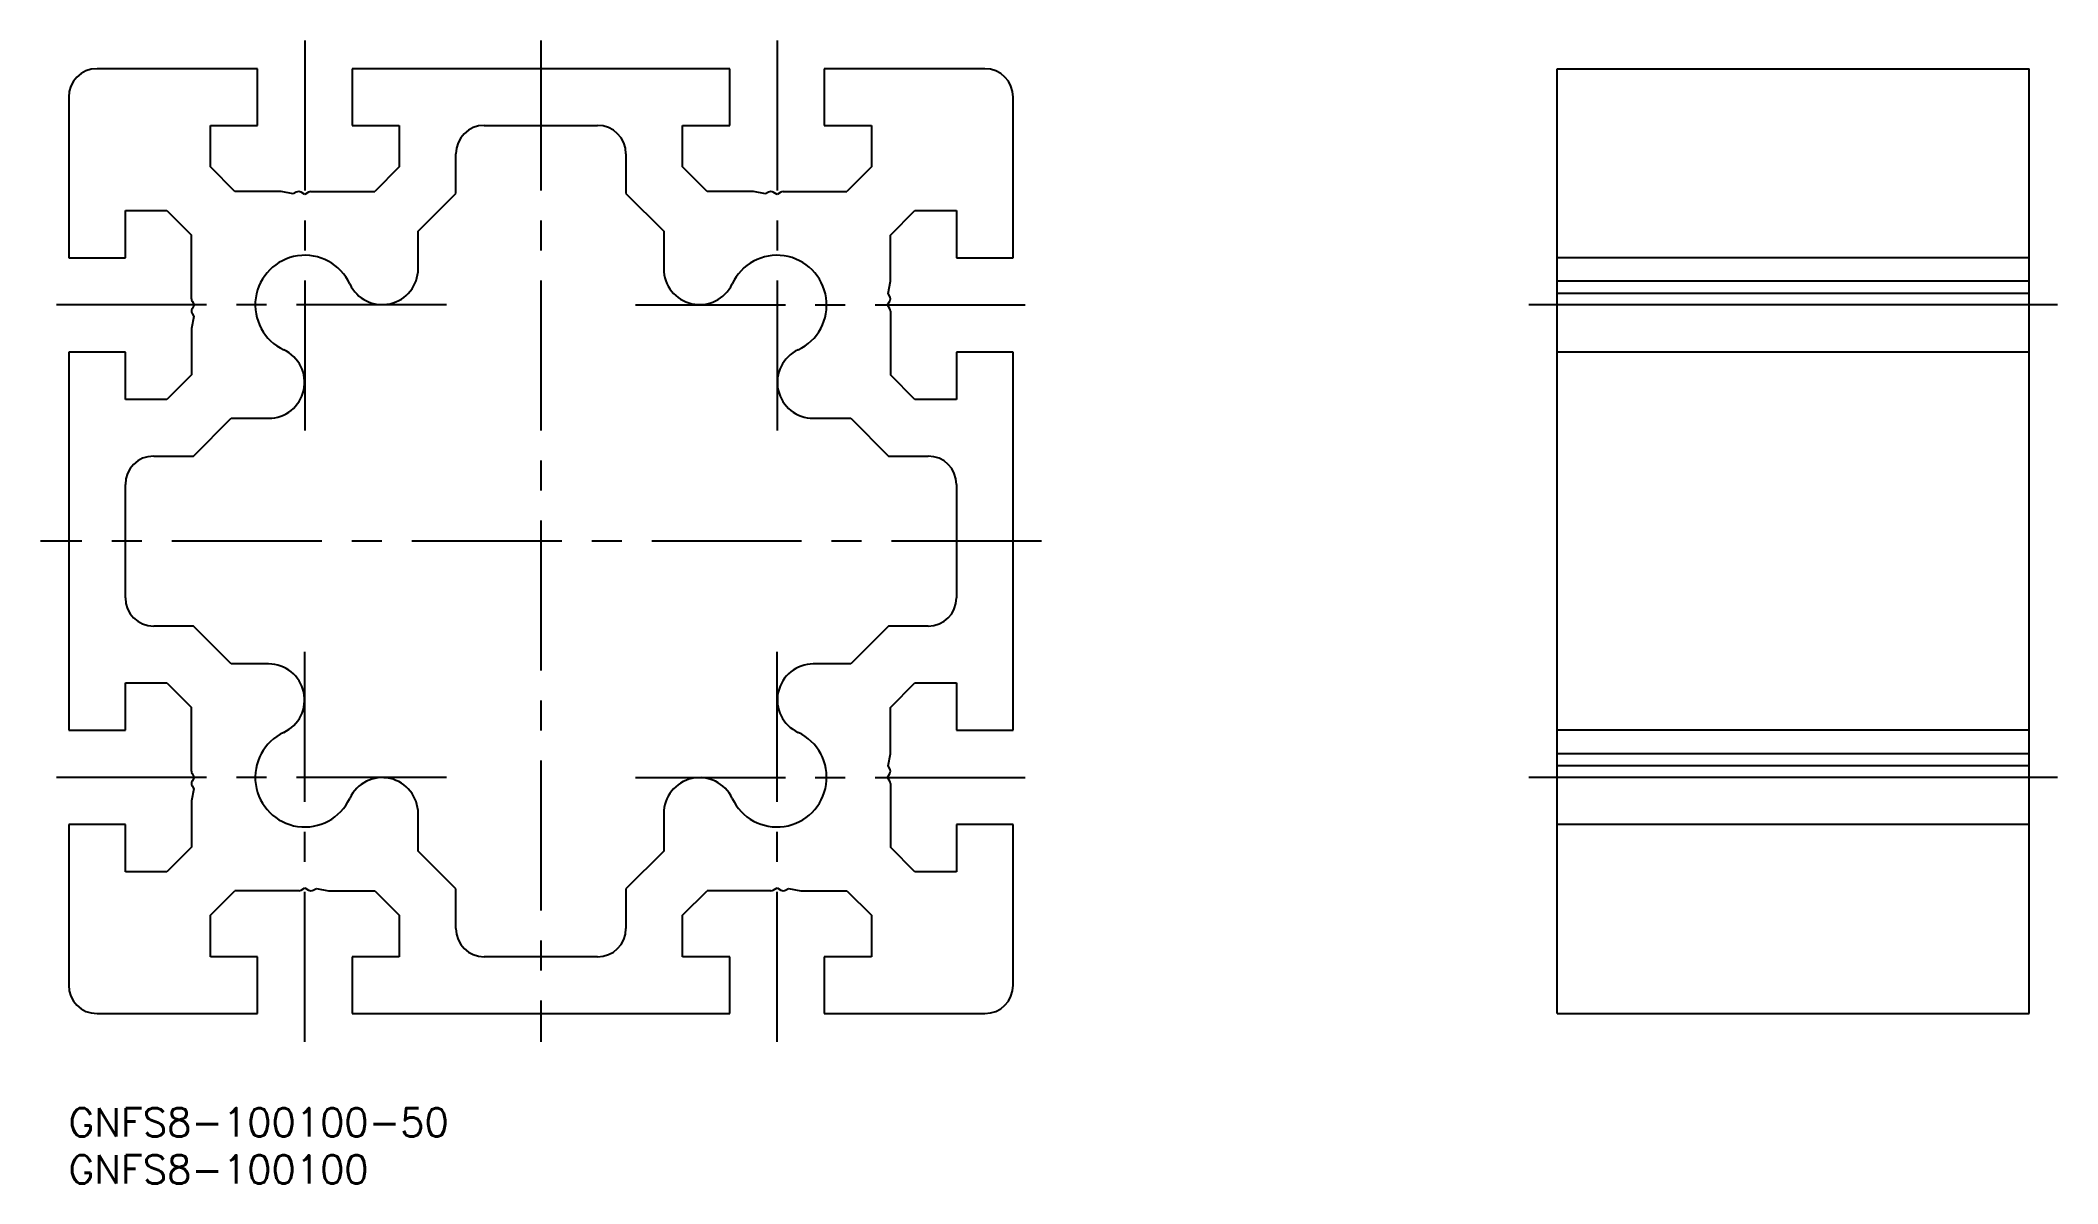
# Model space of a CAD drawing. Extents: x -3 to 211, y -8 to 113.
import ezdxf

# ---------------------------------------------------------------- set-up
doc = ezdxf.new("R2010")
doc.units = 0
doc.header["$LTSCALE"] = 0.5
doc.linetypes.add('CENTER', pattern=[50.8, 31.75, -6.35, 6.35, -6.35])
for name, color, linetype in [('MSM_CENTER', 1, 'CENTER'), ('MSM_CONTINUOUS', 7, 'CONTINUOUS'), ('MSM_PART_NUMBER', 7, 'CONTINUOUS')]:
    doc.layers.add(name, color=color, linetype=linetype)
doc.styles.get("Standard").update_dxf_attribs({"font": 'txt.shx', "height": 3, "bigfont": 'bigfont.shx'})

# ---------------------------------------------------------------- blocks, each defined once
blk = doc.blocks.new('*U28')
at = {"layer": 'MSM_PART_NUMBER'}
blk.add_text('GNFS8-100100-50', height=3, dxfattribs=at).set_placement((0, -3))
blk = doc.blocks.new('*U29')
at = {"layer": 'MSM_PART_NUMBER'}
blk.add_text('GNFS8-100100', height=3, dxfattribs=at).set_placement((0, -8))

msp = doc.modelspace()

# ---------------------------------------------------------------- linework, layer by layer
at = {"layer": 'MSM_CENTER'}
for p, q in [((25, 113), (25, 70)), ((50, 113), (50, 7)), ((75, 113), (75, 70)), ((40, 85), (-3, 85)), ((60, 85), (103, 85)), ((210.58, 85), (154.58, 85)), ((103, 60), (-3, 60)), ((25, 7), (25, 50)), ((75, 7), (75, 50)), ((40, 35), (-3, 35)), ((60, 35), (103, 35)), ((210.58, 35), (154.58, 35))]:
    msp.add_line(p, q, dxfattribs=at)
at = {"layer": 'MSM_CONTINUOUS'}
for p, q in [((20, 110), (3, 110)), ((20, 104), (20, 110)), ((30, 110), (30, 104)), ((70, 110), (30, 110)), ((70, 104), (70, 110)), ((80, 110), (80, 104)), ((97, 110), (80, 110)), ((157.58, 110), (207.58, 110)), ((157.58, 10), (157.58, 110)), ((207.58, 10), (207.58, 110)), ((0, 107), (0, 90)), ((100, 90), (100, 107)), ((15, 104), (20, 104)), ((15, 99.6), (15, 104)), ((30, 104), (35, 104)), ((35, 104), (35, 99.6)), ((44, 104), (56, 104)), ((65, 104), (70, 104)), ((65, 99.6), (65, 104)), ((80, 104), (85, 104)), ((85, 104), (85, 99.6)), ((41, 96.8), (41, 101)), ((59, 101), (59, 96.8)), ((17.6, 97), (15, 99.6)), ((35, 99.6), (32.4, 97)), ((67.6, 97), (65, 99.6)), ((85, 99.6), (82.4, 97)), ((22.5, 97), (17.6, 97)), ((23.78, 96.75), (22.5, 97)), ((24.1, 96.93), (23.78, 96.75)), ((25, 96.7), (24.6, 96.93)), ((25.4, 96.93), (25, 96.7)), ((25.65, 97), (32.4, 97)), ((37, 92.8), (41, 96.8)), ((59, 96.8), (63, 92.8)), ((72.5, 97), (67.6, 97)), ((73.78, 96.75), (72.5, 97)), ((74.1, 96.93), (73.78, 96.75)), ((75, 96.7), (74.6, 96.93)), ((75.4, 96.93), (75, 96.7)), ((75.65, 97), (82.4, 97)), ((6, 95), (10.4, 95)), ((6, 90), (6, 95)), ((10.4, 95), (13, 92.4)), ((87, 92.4), (89.6, 95)), ((89.6, 95), (94, 95)), ((94, 95), (94, 90)), ((13, 85.65), (13, 92.4)), ((37, 88.83), (37, 92.8)), ((63, 92.8), (63, 88.83)), ((87, 87.5), (87, 92.4)), ((0, 90), (6, 90)), ((94, 90), (100, 90)), ((207.58, 90), (157.58, 90)), ((86.75, 86.22), (87, 87.5)), ((86.93, 85.9), (86.75, 86.22)), ((207.58, 87.5), (157.58, 87.5)), ((207.58, 86.22), (157.58, 86.22)), ((13.25, 83.78), (13, 82.5)), ((13.07, 85.4), (13.3, 85)), ((13.3, 85), (13.07, 84.6)), ((13.07, 84.1), (13.25, 83.78)), ((86.7, 85), (86.93, 85.4)), ((86.93, 84.6), (86.7, 85)), ((87, 84.35), (87, 77.6)), ((207.58, 85), (157.58, 85)), ((13, 82.5), (13, 77.6)), ((0, 80), (0, 40)), ((6, 80), (0, 80)), ((6, 75), (6, 80)), ((94, 80), (94, 75)), ((100, 80), (94, 80)), ((100, 40), (100, 80)), ((207.58, 80), (157.58, 80)), ((13, 77.6), (10.4, 75)), ((89.6, 75), (87, 77.6)), ((10.4, 75), (6, 75)), ((94, 75), (89.6, 75)), ((13.2, 69), (17.2, 73)), ((17.2, 73), (21.17, 73)), ((78.83, 73), (82.8, 73)), ((82.8, 73), (86.8, 69)), ((9, 69), (13.2, 69)), ((86.8, 69), (91, 69)), ((6, 54), (6, 66)), ((94, 66), (94, 54)), ((13.2, 51), (9, 51)), ((17.2, 47), (13.2, 51)), ((86.8, 51), (82.8, 47)), ((91, 51), (86.8, 51)), ((21.17, 47), (17.2, 47)), ((82.8, 47), (78.83, 47)), ((6, 45), (10.4, 45)), ((6, 40), (6, 45)), ((10.4, 45), (13, 42.4)), ((87, 42.4), (89.6, 45)), ((89.6, 45), (94, 45)), ((94, 45), (94, 40)), ((13, 35.65), (13, 42.4)), ((87, 37.5), (87, 42.4)), ((0, 40), (6, 40)), ((94, 40), (100, 40)), ((207.58, 40), (157.58, 40)), ((86.75, 36.22), (87, 37.5)), ((207.58, 37.5), (157.58, 37.5)), ((13.07, 35.4), (13.3, 35)), ((13.3, 35), (13.07, 34.6)), ((86.7, 35), (86.93, 35.4)), ((86.93, 34.6), (86.7, 35)), ((86.93, 35.9), (86.75, 36.22)), ((87, 34.35), (87, 27.6)), ((207.58, 36.22), (157.58, 36.22)), ((207.58, 35), (157.58, 35)), ((13.25, 33.78), (13, 32.5)), ((13, 32.5), (13, 27.6)), ((13.07, 34.1), (13.25, 33.78)), ((0, 30), (0, 13)), ((6, 30), (0, 30)), ((6, 25), (6, 30)), ((37, 27.2), (37, 31.17)), ((63, 31.17), (63, 27.2)), ((94, 30), (94, 25)), ((100, 30), (94, 30)), ((100, 13), (100, 30)), ((207.58, 30), (157.58, 30)), ((13, 27.6), (10.4, 25)), ((41, 23.2), (37, 27.2)), ((63, 27.2), (59, 23.2)), ((89.6, 25), (87, 27.6)), ((10.4, 25), (6, 25)), ((94, 25), (89.6, 25)), ((15, 20.4), (17.6, 23)), ((24.35, 23), (17.6, 23)), ((24.6, 23.07), (25, 23.3)), ((25, 23.3), (25.4, 23.07)), ((25.9, 23.07), (26.22, 23.25)), ((26.22, 23.25), (27.5, 23)), ((27.5, 23), (32.4, 23)), ((32.4, 23), (35, 20.4)), ((41, 19), (41, 23.2)), ((59, 23.2), (59, 19)), ((65, 20.4), (67.6, 23)), ((74.35, 23), (67.6, 23)), ((74.6, 23.07), (75, 23.3)), ((75, 23.3), (75.4, 23.07)), ((75.9, 23.07), (76.22, 23.25)), ((76.22, 23.25), (77.5, 23)), ((77.5, 23), (82.4, 23)), ((82.4, 23), (85, 20.4)), ((15, 16), (15, 20.4)), ((35, 20.4), (35, 16)), ((65, 16), (65, 20.4)), ((85, 20.4), (85, 16)), ((20, 16), (15, 16)), ((20, 10), (20, 16)), ((30, 16), (30, 10)), ((35, 16), (30, 16)), ((56, 16), (44, 16)), ((70, 16), (65, 16)), ((70, 10), (70, 16)), ((80, 16), (80, 10)), ((85, 16), (80, 16)), ((3, 10), (20, 10)), ((30, 10), (70, 10)), ((80, 10), (97, 10)), ((157.58, 10), (207.58, 10))]:
    msp.add_line(p, q, dxfattribs=at)
for centre, radius, start, end in [((3, 107), 3, 90, 180), ((97, 107), 3, 0, 90), ((44, 101), 3, 90, 180), ((56, 101), 3, 0, 90), ((24.35, 96.5), 0.5, 60, 120), ((25.65, 96.5), 0.5, 90, 120), ((74.35, 96.5), 0.5, 60, 120), ((75.65, 96.5), 0.5, 90, 120), ((25, 85), 5.25, 25.0312, 244.9688), ((75, 85), 5.25, 295.0312, 154.9688), ((33.2, 88.83), 3.8, 205.0312, 0), ((66.8, 88.83), 3.8, 180, 334.9688), ((13.5, 85.65), 0.5, 180, 210), ((86.5, 85.65), 0.5, 330, 30), ((13.5, 84.35), 0.5, 150, 210), ((86.5, 84.35), 0.5, 0, 30), ((21.17, 76.8), 3.8, 270, 64.9688), ((78.83, 76.8), 3.8, 115.0312, 270), ((9, 66), 3, 90, 180), ((91, 66), 3, 0, 90), ((9, 54), 3, 180, 270), ((91, 54), 3, 270, 0), ((21.17, 43.2), 3.8, 295.0312, 90), ((78.83, 43.2), 3.8, 90, 244.9688), ((25, 35), 5.25, 115.0312, 334.9688), ((75, 35), 5.25, 205.0312, 64.9688), ((13.5, 35.65), 0.5, 180, 210), ((13.5, 34.35), 0.5, 150, 210), ((33.2, 31.17), 3.8, 0, 154.9688), ((66.8, 31.17), 3.8, 25.0312, 180), ((86.5, 35.65), 0.5, 330, 30), ((86.5, 34.35), 0.5, 0, 30), ((24.35, 23.5), 0.5, 270, 300), ((25.65, 23.5), 0.5, 240, 300), ((74.35, 23.5), 0.5, 270, 300), ((75.65, 23.5), 0.5, 240, 300), ((44, 19), 3, 180, 270), ((56, 19), 3, 270, 0), ((3, 13), 3, 180, 270), ((97, 13), 3, 270, 0)]:
    msp.add_arc(centre, radius, start, end, dxfattribs=at)

# ---------------------------------------------------------------- block references
for name in ['*U28', '*U29']:
    msp.add_blockref(name, (0, 0), dxfattribs=at)

doc.saveas('drawing.dxf')
